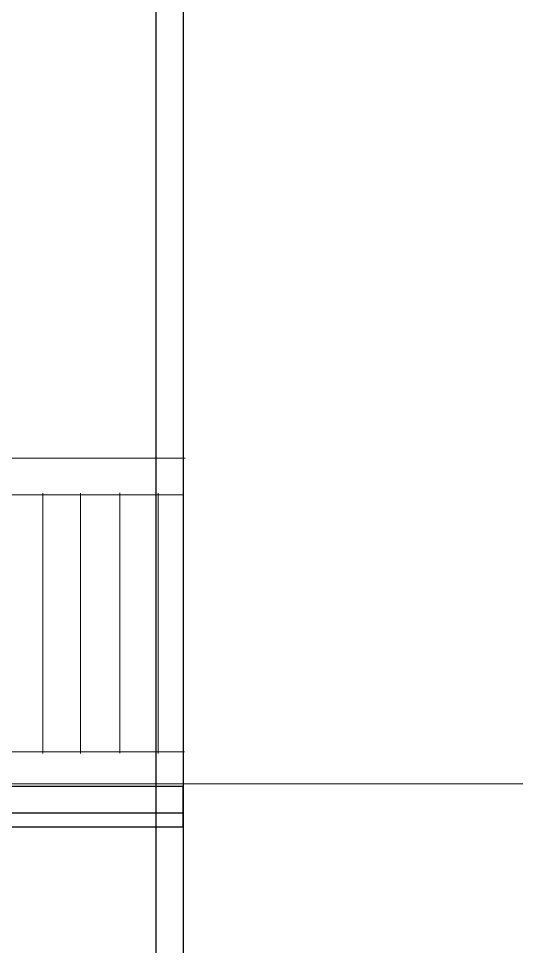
# Model space of a CAD drawing. Header units: millimetres. Extents: x 2 to 42044, y 4087 to 28530.
# Drawn here: x 20435 to 22121, y 14569 to 17712 of the extents above; entities that cross this region are included whole.
import ezdxf

# ---------------------------------------------------------------- set-up
doc = ezdxf.new("R2010")
doc.units = ezdxf.units.MM
doc.header["$LTSCALE"] = 50
doc.layers.add('05_Linien_stark', color=7, linetype='Continuous')
doc.layers.add('06_Linien_fein', color=3, linetype='Continuous')

msp = doc.modelspace()

# ---------------------------------------------------------------- linework, layer by layer
at = {"layer": '05_Linien_stark', "lineweight": 15}
for p, q in [((20999.2, 16222.7), (18999.2, 16222.7)), ((20990.6, 16098.7), (18999.6, 16098.7)), ((20517.2, 16104), (20517.2, 15222.6)), ((20644.7, 16104), (20644.7, 15222.7)), ((20778.5, 16105.2), (20778.5, 15223.8)), ((20908.2, 16104.3), (20908.2, 15222.9)), ((20997.4, 15227.5), (19003.2, 15227.5))]:
    msp.add_line(p, q, dxfattribs=at)
at = {"layer": '05_Linien_stark', "lineweight": 25}
for points in [[(20901, 19283), (20993.1, 19283), (20993.1, 8374.8), (20901, 8374.8)], [(19004.4, 15112.1), (20991.9, 15112.1), (20991.9, 15020.7), (19004.4, 15020.7)], [(19004.4, 15020.9), (20992, 15020.9), (20992, 14972.8), (19004.4, 14972.8)]]:
    msp.add_lwpolyline(points, close=True, dxfattribs=at)
at = {"layer": '06_Linien_fein', "lineweight": 9}
msp.add_line((19010.3, 15119.3), (25538.8, 15119.3), dxfattribs=at)

doc.saveas('drawing.dxf')
